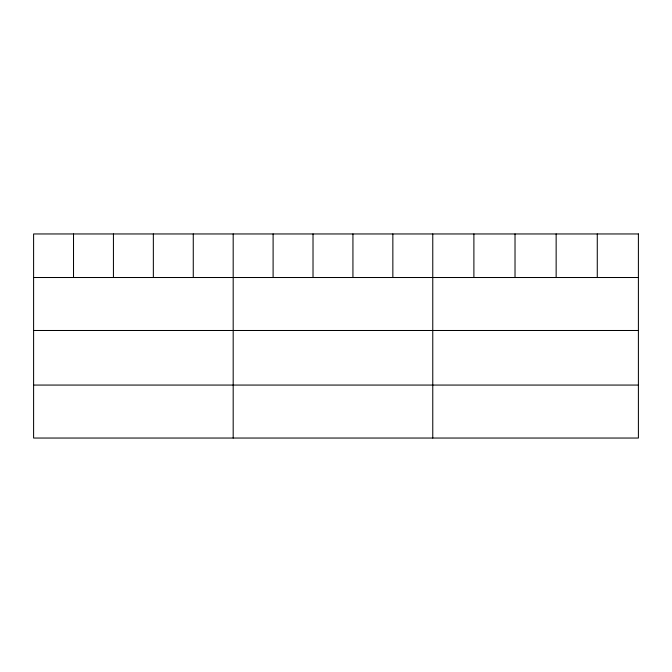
<?xml version="1.0" encoding="UTF-8"?>
<svg xmlns="http://www.w3.org/2000/svg" width="672" height="672" viewBox="0 0 672 672"><rect width="100%" height="100%" fill="white"/><g stroke="black" fill="none" stroke-linecap="round" stroke-linejoin="round"><path stroke-width="1.01" d="M33.6 277.511L638.4 277.511M33.6 330.49L638.4 330.49M33.6 385.064L638.4 385.064M597.274 233.957L597.274 277.511M556.147 233.957L556.147 277.511M515.021 233.957L515.021 277.511M473.894 233.957L473.894 277.511M432.768 233.957L432.768 438.043M392.851 233.957L392.851 277.511M352.934 233.957L352.934 277.511M313.018 233.957L313.018 277.511M273.101 233.957L273.101 277.511M233.184 233.957L233.184 438.043M193.267 233.957L193.267 277.511M153.35 233.957L153.35 277.511M113.434 233.957L113.434 277.511M73.517 233.957L73.517 277.511M638.4 233.957L33.6 233.957L33.6 438.043L638.4 438.043L638.4 233.957"/></g></svg>
